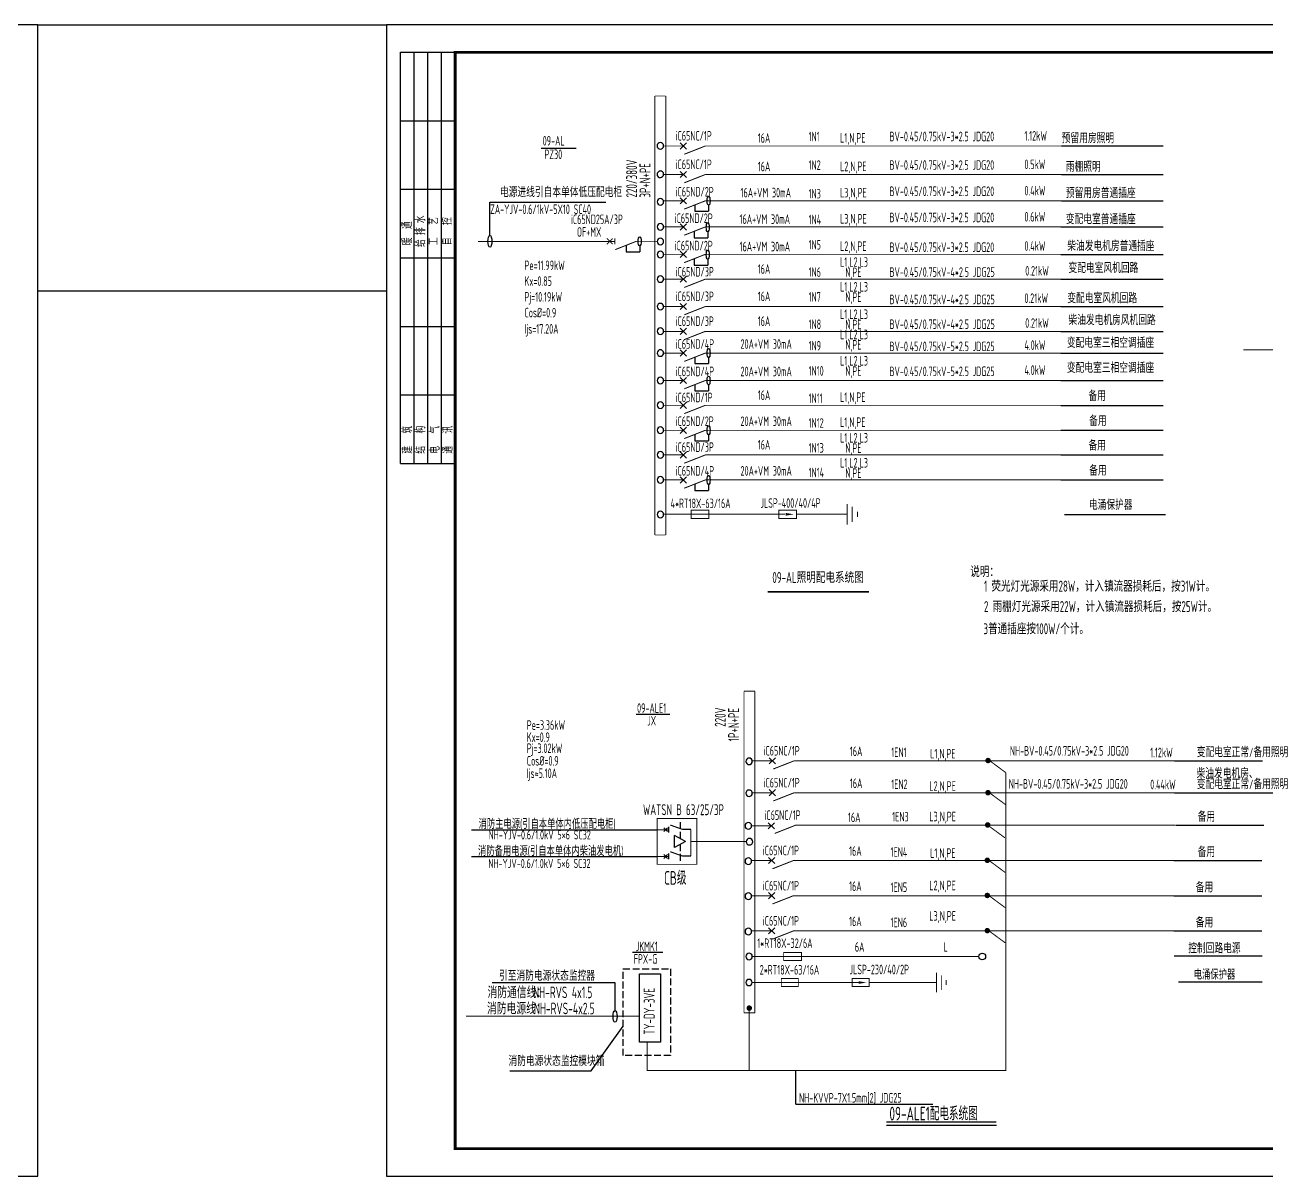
# Model space of a CAD drawing. Extents: x 5211311 to 5622788, y -441754 to -251897.
# Drawn here: x 5292631 to 5337939, y -340059 to -298059 of the extents above; entities that cross this region are included whole.
import ezdxf
from ezdxf.enums import TextEntityAlignment as Align

# ---------------------------------------------------------------- set-up
doc = ezdxf.new("R2010")
doc.units = 0
doc.header["$LTSCALE"] = 1000
doc.header["$MEASUREMENT"] = 0
doc.linetypes.add('DASH', pattern=[0.35, 0.25, -0.1])
doc.layers.get('0').update_dxf_attribs({"linetype": 'CONTINUOUS'})
for name, color, linetype in [('1', 2, 'CONTINUOUS'), ('d', 6, 'CONTINUOUS'), ('DIM-照明', 3, 'CONTINUOUS'), ('DIM_SYMB', 3, 'CONTINUOUS'), ('ELEMENT', 3, 'CONTINUOUS'), ('PUB_TITLE', 4, 'CONTINUOUS'), ('SIG_TEXT', 7, 'CONTINUOUS'), ('SYST', 7, 'CONTINUOUS'), ('TERM', 2, 'CONTINUOUS'), ('TEXT', 7, 'CONTINUOUS'), ('WALL', 2, 'CONTINUOUS'), ('WIRE-系统', 4, 'CONTINUOUS'), ('电气', 3, 'CONTINUOUS'), ('电气文字', 7, 'CONTINUOUS'), ('电气表格', 7, 'CONTINUOUS')]:
    doc.layers.add(name, color=color, linetype=linetype)
doc.styles.add('sceie', font='sceie.shx', dxfattribs={"width": 0.7, "bigfont": 'sceic.shx'})
doc.styles.get("Standard").update_dxf_attribs({"font": 'GBENOR', "bigfont": 'GBCBIG'})

# ---------------------------------------------------------------- blocks, each defined once
blk = doc.blocks.new('$element$00000582')
at = {"const_width": 0.0233}
for points in [[(0, 0), (0, -1)], [(-0.1, -0.283), (0.1, -0.283), (0.1, -0.717), (-0.1, -0.717), (-0.1, -0.283)]]:
    blk.add_lwpolyline(points, dxfattribs=at)
at = {"flags": 9}
blk.add_attdef('S', (0, 0), '', height=0.00000667, dxfattribs=at)
blk = doc.blocks.new('$TelecSys$00000011')
at = {"const_width": 0.5}
blk.add_lwpolyline([(-0.25, 0, 1), (0.25, 0, 1)], format="xyb", close=True, dxfattribs=at)
blk = doc.blocks.new('$element$00000532')
at = {"const_width": 0.0233}
for points in [[(0, 0), (0, -0.283)], [(-0.1, -0.283), (0.1, -0.283), (0.1, -0.717), (-0.1, -0.717), (-0.1, -0.283)], [(0, -1), (0, -0.567)]]:
    blk.add_lwpolyline(points, dxfattribs=at)
for points in [[(-0.033, -0.55), (0.033, -0.55), (0, -0.35), (0.033, -0.55)], [(0.033, -0.55), (0, -0.35), (-0.033, -0.55), (0.033, -0.55)], [(0, -0.367), (-0.033, -0.567), (0.033, -0.567), (0, -0.367)]]:
    blk.add_solid(points)
at = {"flags": 9}
blk.add_attdef('S', (0, 0), '', height=0.00000667, dxfattribs=at)
blk = doc.blocks.new('$element$00000390')
at = {"const_width": 0.0233}
for points in [[(0, 0), (0, -0.375)], [(-0.25, -0.375), (0.25, -0.375)], [(-0.188, -0.5), (0.188, -0.5)], [(-0.062, -0.625), (0.062, -0.625)]]:
    blk.add_lwpolyline(points, dxfattribs=at)
at = {"flags": 9}
blk.add_attdef('S', (0, 0), '', height=0.00000667, dxfattribs=at)
blk = doc.blocks.new('$titleblk$00000095')
for p, q in [((-150, 20), (-150, 0)), ((-150, 20), (0, 20)), ((-125, 20), (-125, 0)), ((-100, 20), (-100, 0)), ((-75, 20), (-75, 0)), ((-75, 20), (-75, 0)), ((-50, 20), (-50, 0)), ((-25, 20), (-25, 0)), ((0, 20), (0, 0)), ((-150, 15), (-75, 15)), ((-75, 15), (0, 15)), ((-150, 10), (-75, 10)), ((-75, 10), (0, 10)), ((-150, 5), (-75, 5)), ((-75, 5), (0, 5))]:
    blk.add_line(p, q)
at = {"width": 0.8}
for s, p in [('建   筑', (-146.45, 15.65)), ('暖  通', (-70.35, 15.73)), ('结   构', (-146.45, 10.91)), ('给 排 水', (-71.03, 10.9)), ('电   气', (-146.45, 5.65)), ('工   艺', (-70.35, 6.13)), ('通   讯', (-146.45, 0.88)), ('自   控', (-70.35, 1.24))]:
    blk.add_text(s, height=3.509, dxfattribs=at).set_placement(p)

msp = doc.modelspace()

# ---------------------------------------------------------------- linework, layer by layer
at = {"linetype": 'ByBlock', "lineweight": 0}
msp.add_line((5337106.3, -309917.7, 3106.8), (5343880.8, -309917.7, 15455.6), dxfattribs=at)
at = {"color": 3}
for p, q in [((5308931.4, -327420.5), (5315714.4, -327420.5)), ((5316121.2, -327317.4), (5316121.2, -327523.7)), ((5316344.7, -328063.2), (5316344.7, -327631.8)), ((5316749.5, -327847.5), (5316344.7, -327631.8)), ((5316749.5, -327847.5), (5316344.7, -328063.2)), ((5308931.4, -328394), (5315705.3, -328394)), ((5316121.2, -328290.8), (5316121.2, -328497.1))]:
    msp.add_line(p, q, dxfattribs=at)
at = {"color": 3, "linetype": 'DASH'}
for p, q in [((5316547.1, -327142.9), (5316547.1, -327739.6)), ((5316547.1, -327955.3), (5316547.1, -328552.1))]:
    msp.add_line(p, q, dxfattribs=at)
msp.add_line((5320770.7, -337432.5), (5325777.8, -337432.5))
at = {"color": 3, "const_width": 32.4}
msp.add_lwpolyline([(5315714.4, -327013.9), (5317159.1, -327013.9), (5317159.1, -328684.7), (5315714.4, -328684.7)], close=True, dxfattribs=at)
at = {"color": 3}
for points in [[(5316093, -327491.3), (5315951.6, -327349.8)], [(5315951.6, -327491.3), (5316093, -327349.8)], [(5316093, -328464.7), (5315951.6, -328323.3)], [(5315951.6, -328464.7), (5316093, -328323.3)]]:
    msp.add_lwpolyline(points, dxfattribs=at)
at = {"layer": 'd', "color": 3, "const_width": 40}
for points in [[(5316121.2, -327420.5), (5315714.4, -327420.5)], [(5316626.7, -327405.9), (5316185.4, -327247.8)], [(5316939.7, -327405.9), (5316626.7, -327405.9)], [(5316939.7, -328379.3), (5316939.7, -327405.9)], [(5316121.2, -328394), (5315714.4, -328394)], [(5316626.7, -328379.3), (5316185.4, -328221.3)], [(5316939.7, -328379.3), (5316626.7, -328379.3)]]:
    msp.add_lwpolyline(points, dxfattribs=at)
at = {"layer": 'DIM_SYMB', "const_width": 70}
msp.add_lwpolyline([(5319746.8, -318741.3), (5323441.6, -318741.3)], dxfattribs=at)
at = {"layer": 'PUB_TITLE'}
for points in [[(5233706, -340058.5), (5293106, -340058.5), (5293106, -298058.5), (5233706, -298058.5)], [(5305837.7, -340058.5), (5365237.7, -340058.5), (5365237.7, -298058.5), (5305837.7, -298058.5)]]:
    msp.add_lwpolyline(points, close=True, dxfattribs=at)
at = {"layer": 'PUB_TITLE', "const_width": 100}
msp.add_lwpolyline([(5308337.7, -339058.5), (5364237.7, -339058.5), (5364237.7, -299058.5), (5308337.7, -299058.5)], close=True, dxfattribs=at)
at = {"layer": 'SIG_TEXT', "color": 0}
for p, q in [((5313302.9, -336220.1), (5314469, -334582.1)), ((5310334.6, -336220.1), (5313302.9, -336220.1))]:
    msp.add_line(p, q, dxfattribs=at)
at = {"layer": 'SIG_TEXT'}
msp.add_line((5320770.7, -337432.5), (5320770.7, -336208.6), dxfattribs=at)
at = {"layer": 'SIG_TEXT', "color": 0, "linetype": 'DASH'}
msp.add_lwpolyline([(5314469, -332495), (5316198.6, -332495), (5316198.6, -335659.3), (5314469, -335659.3)], close=True, dxfattribs=at)
at = {"layer": 'SIG_TEXT', "color": 6, "ltscale": 5}
msp.add_lwpolyline([(5315068.8, -335175.1), (5315068.8, -332675.1), (5315827.3, -332675.1), (5315827.3, -335175.1)], close=True, dxfattribs=at)
at = {"layer": 'SYST', "color": 3, "linetype": 'Continuous'}
for p, q in [((5317091.7, -304627), (5317091.7, -304859.2)), ((5317091.7, -304859.2), (5317589.8, -304859.2)), ((5317589.8, -304642.7), (5317589.8, -304859.2)), ((5317056.7, -305593.4), (5317056.7, -305825.7)), ((5317056.7, -305825.7), (5317554.9, -305825.7)), ((5317554.9, -305609.1), (5317554.9, -305825.7)), ((5314574.5, -306104.4), (5314574.5, -306336.6)), ((5315072.7, -306120.1), (5315072.7, -306336.6)), ((5314574.5, -306336.6), (5315072.7, -306336.6)), ((5317056.7, -306593.4), (5317056.7, -306825.7)), ((5317554.9, -306609.1), (5317554.9, -306825.7)), ((5317056.7, -306825.7), (5317554.9, -306825.7)), ((5317091.7, -310182.1), (5317091.7, -310414.3)), ((5317589.8, -310197.8), (5317589.8, -310414.3)), ((5317091.7, -310414.3), (5317589.8, -310414.3)), ((5317091.7, -311182.1), (5317091.7, -311414.3)), ((5317589.8, -311197.8), (5317589.8, -311414.3)), ((5317091.7, -311414.3), (5317589.8, -311414.3)), ((5317091.7, -312998.9), (5317091.7, -313231.2)), ((5317589.8, -313014.6), (5317589.8, -313231.2)), ((5317091.7, -313231.2), (5317589.8, -313231.2)), ((5317091.7, -314809.3), (5317091.7, -315041.5)), ((5317589.8, -314825), (5317589.8, -315041.5)), ((5317091.7, -315041.5), (5317589.8, -315041.5))]:
    msp.add_line(p, q, dxfattribs=at)
for centre in [(5317589.8, -304478.4), (5317554.9, -305444.8), (5315072.7, -305955.8), (5317554.9, -306444.8), (5317589.8, -310033.5), (5317589.8, -311033.5), (5317589.8, -312850.3), (5317589.8, -314660.7)]:
    msp.add_ellipse(centre, major_axis=(0, -164.3), ratio=0.3257429, dxfattribs=at)
at = {"layer": 'WALL', "color": 1, "ltscale": 10}
msp.add_lwpolyline([(5293106, -298058.5), (5305837.7, -298058.5), (5305837.7, -307773.6), (5293106, -307773.6)], close=True, dxfattribs=at)
at = {"layer": 'WIRE-系统'}
for points, const_width in [([(5315939.8, -315914.2), (5316526.2, -315914.2)], 35), ([(5318026.2, -315914.2), (5319788.4, -315914.2)], 35), ([(5328439.7, -325341.2), (5327826, -324887.4)], 35), ([(5328439.7, -326515.6), (5327826, -326061.7)], 35), ([(5328404, -327715.5), (5327756, -327240.6)], 35), ([(5328413.3, -328979.6), (5327799.6, -328525.8)], 35), ([(5328413.3, -330263.1), (5327799.6, -329809.3)], 35), ([(5328413.3, -331546.5), (5327799.6, -331092.7)], 35), ([(5321013.9, -332994.7), (5323190.9, -332994.7)], 33.2), ([(5319064, -333932.7), (5319064, -336208.6)], 35), ([(5308739.1, -334225.2), (5315068.8, -334225.2)], 35)]:
    msp.add_lwpolyline(points, dxfattribs=dict(at, const_width=const_width))
at = {"layer": '电气'}
for p, q in [((5314174.3, -333008), (5309689.4, -333008)), ((5314174.3, -334017.8), (5314174.3, -333008)), ((5324079, -338197.4), (5328090.2, -338197.4))]:
    msp.add_line(p, q, dxfattribs=at)
at = {"layer": '电气', "const_width": 50}
msp.add_lwpolyline([(5324079, -338087.1), (5328090.2, -338087.1)], dxfattribs=at)
at = {"layer": '电气'}
msp.add_circle((5327578.3, -332044.7), 121.9, dxfattribs=at)
for centre in [(5309605.7, -305957.5), (5314174.3, -334232.1)]:
    msp.add_ellipse(centre, major_axis=(0, -214.4), ratio=0.3451036, dxfattribs=at)
at = {"layer": '电气文字'}
for p, q in [((5311471.4, -302561.8), (5312755.8, -302561.8)), ((5309605.7, -304532.5), (5313840.4, -304532.5)), ((5309605.7, -305743.2), (5309605.7, -304532.5)), ((5314938.7, -323207.5), (5316170.1, -323207.5)), ((5314816.2, -331889.8), (5315920.7, -331889.8))]:
    msp.add_line(p, q, dxfattribs=at)
at = {"layer": '电气表格', "color": 3}
for p, q in [((5316553.5, -302591.5), (5316779.8, -302365.2)), ((5316553.5, -302365.2), (5316779.8, -302591.5)), ((5316553.5, -303632.6), (5316779.8, -303406.3)), ((5316553.5, -303406.3), (5316779.8, -303632.6)), ((5316553.5, -304591.5), (5316779.8, -304365.2)), ((5316553.5, -304365.2), (5316779.8, -304591.5)), ((5316553.5, -305318), (5316779.8, -305544.2)), ((5316553.5, -305544.2), (5316779.8, -305318)), ((5316553.5, -306544.2), (5316779.8, -306318)), ((5316553.5, -306318), (5316779.8, -306544.2)), ((5316553.5, -307223.4), (5316779.8, -307449.7)), ((5316553.5, -307449.7), (5316779.8, -307223.4)), ((5316553.5, -308448), (5316779.8, -308221.7)), ((5316553.5, -308221.7), (5316779.8, -308448)), ((5316553.5, -309127.2), (5316779.8, -309353.5)), ((5316553.5, -309353.5), (5316779.8, -309127.2)), ((5316553.5, -309920.3), (5316779.8, -310146.6)), ((5316553.5, -310146.6), (5316779.8, -309920.3)), ((5316553.5, -311146.6), (5316779.8, -310920.3)), ((5316553.5, -310920.3), (5316779.8, -311146.6)), ((5316553.5, -311825.8), (5316779.8, -312052.1)), ((5316553.5, -312052.1), (5316779.8, -311825.8)), ((5316553.5, -312737.2), (5316779.8, -312963.4)), ((5316553.5, -312963.4), (5316779.8, -312737.2)), ((5316553.5, -313636.1), (5316779.8, -313862.4)), ((5316553.5, -313862.4), (5316779.8, -313636.1)), ((5316553.5, -314547.5), (5316779.8, -314773.8)), ((5316553.5, -314773.8), (5316779.8, -314547.5)), ((5319800.2, -324792), (5320026.5, -325018.3)), ((5319800.2, -325018.3), (5320026.5, -324792)), ((5319800.2, -325958), (5320026.5, -326184.2)), ((5319800.2, -326184.2), (5320026.5, -325958)), ((5319764.5, -327167.7), (5319990.7, -327394)), ((5319764.5, -327394), (5319990.7, -327167.7)), ((5319773.8, -328430.5), (5320000.1, -328656.8)), ((5319773.8, -328656.8), (5320000.1, -328430.5)), ((5319773.8, -329713.9), (5320000.1, -329940.2)), ((5319773.8, -329940.2), (5320000.1, -329713.9)), ((5319773.8, -330997.4), (5320000.1, -331223.7)), ((5319773.8, -331223.7), (5320000.1, -330997.4))]:
    msp.add_line(p, q, dxfattribs=at)
at = {"layer": '电气表格', "color": 2}
for p, q in [((5330470.5, -302478.4), (5334184.6, -302478.4)), ((5330470.5, -303519.5), (5334184.6, -303519.5)), ((5330470.5, -304478.4), (5334184.6, -304478.4)), ((5330442.6, -305431.1), (5334184.6, -305431.1)), ((5330442.6, -306431.1), (5334184.6, -306431.1)), ((5330442.6, -307336.5), (5334184.6, -307336.5)), ((5330442.6, -308334.9), (5334184.6, -308334.9)), ((5330442.6, -309240.3), (5334184.6, -309240.3)), ((5330442.6, -310033.5), (5334184.6, -310033.5)), ((5330442.6, -311033.5), (5334184.6, -311033.5)), ((5330442.6, -311938.9), (5334184.6, -311938.9)), ((5330442.6, -312850.3), (5334184.6, -312850.3)), ((5330442.6, -313749.3), (5334184.6, -313749.3)), ((5330442.6, -314660.7), (5334184.6, -314660.7)), ((5330581.5, -315921.6), (5334270, -315921.6)), ((5334591.4, -324905.2), (5337807.8, -324905.2)), ((5334591.4, -326071.1), (5338461.7, -326071.1)), ((5334637.8, -327253.6), (5337854.2, -327253.6)), ((5334565, -328543.6), (5337781.4, -328543.6)), ((5334565, -329827.1), (5337781.4, -329827.1)), ((5334565, -331110.5), (5337781.4, -331110.5)), ((5334582.1, -332017.4), (5337798.5, -332017.4)), ((5334742.9, -332967.4), (5337798.5, -332967.4))]:
    msp.add_line(p, q, dxfattribs=at)
at = {"layer": '电气表格', "color": 6, "const_width": 30}
for points in [[(5315626.7, -316671.5), (5315626.7, -300656.8)], [(5316026.7, -300656.8), (5315626.7, -300656.8)], [(5316026.7, -300656.8), (5316026.7, -316671.5)], [(5316026.7, -316671.5), (5315626.7, -316671.5)], [(5319277.2, -322368.6), (5318877.2, -322368.6)], [(5318877.2, -334101.2), (5318877.2, -322368.6)], [(5319277.2, -322368.6), (5319277.2, -334101.2)], [(5319277.2, -334101.2), (5318877.2, -334101.2)]]:
    msp.add_lwpolyline(points, dxfattribs=at)
at = {"layer": '电气表格', "color": 4}
for points, const_width in [([(5315946.7, -302478.4), (5316666.7, -302478.4)], 35), ([(5317466.7, -302478.4), (5330470.5, -302478.4)], 35), ([(5317466.7, -302478.4), (5330470.5, -302478.4)], 35), ([(5315946.7, -303519.5), (5316666.7, -303519.5)], 35), ([(5317466.7, -303519.5), (5330470.5, -303519.5)], 35), ([(5317466.7, -303519.5), (5330470.5, -303519.5)], 35), ([(5315946.7, -304478.4), (5316666.7, -304478.4)], 35), ([(5317466.7, -304478.4), (5330470.5, -304478.4)], 35), ([(5315946.7, -305431.1), (5316666.7, -305431.1)], 35), ([(5317466.7, -305431.1), (5330470.5, -305431.1)], 35), ([(5313795.9, -305957.5), (5309168.2, -305957.5)], 35), ([(5315946.7, -306431.1), (5316666.7, -306431.1)], 35), ([(5317466.7, -306431.1), (5330470.5, -306431.1)], 35), ([(5315946.7, -307336.5), (5316666.7, -307336.5)], 35), ([(5317466.7, -307336.5), (5330470.5, -307336.5)], 35), ([(5315946.7, -308334.9), (5316666.7, -308334.9)], 35), ([(5317466.7, -308334.9), (5330470.5, -308334.9)], 35), ([(5315946.7, -309240.3), (5316666.7, -309240.3)], 35), ([(5317466.7, -309240.3), (5330470.5, -309240.3)], 35), ([(5315946.7, -310033.5), (5316666.7, -310033.5)], 35), ([(5317466.7, -310033.5), (5330470.5, -310033.5)], 35), ([(5315946.7, -311033.5), (5316666.7, -311033.5)], 35), ([(5317466.7, -311033.5), (5330470.5, -311033.5)], 35), ([(5315946.7, -311938.9), (5316666.7, -311938.9)], 35), ([(5317466.7, -311938.9), (5330470.5, -311938.9)], 35), ([(5315946.7, -312850.3), (5316666.7, -312850.3)], 35), ([(5317466.7, -312850.3), (5330470.5, -312850.3)], 35), ([(5315946.7, -313749.3), (5316666.7, -313749.3)], 35), ([(5317466.7, -313749.3), (5330470.5, -313749.3)], 35), ([(5315946.7, -314660.7), (5316666.7, -314660.7)], 35), ([(5317466.7, -314660.7), (5330470.5, -314660.7)], 35), ([(5321225.2, -315914.2), (5322082.3, -315914.2)], 35), ([(5319193.3, -324905.2), (5319913.3, -324905.2)], 35), ([(5320713.3, -324905.2), (5334591.4, -324905.2)], 35), ([(5315342.7, -335175.1), (5315342.7, -336208.6), (5328439.7, -336208.6), (5328439.7, -325341.2)], 35), ([(5319193.3, -326071.1), (5319913.3, -326071.1)], 35), ([(5320713.3, -326071.1), (5334591.4, -326071.1)], 35), ([(5319157.6, -327280.9), (5319877.6, -327280.9)], 35), ([(5320746.5, -327253.6), (5334624.6, -327253.6)], 35), ([(5318501.4, -327849.3), (5318957, -327849.3)], 35), ([(5318524.2, -327849.3), (5318957, -327849.3)], 33.2), ([(5319166.9, -328543.6), (5319886.9, -328543.6)], 35), ([(5320686.9, -328543.6), (5334565, -328543.6)], 35), ([(5319166.9, -329827.1), (5319886.9, -329827.1)], 35), ([(5320686.9, -329827.1), (5334565, -329827.1)], 35), ([(5319166.9, -331110.5), (5319886.9, -331110.5)], 35), ([(5320686.9, -331110.5), (5334565, -331110.5)], 35), ([(5319184, -332044.7), (5319904, -332044.7)], 35), ([(5320704, -332044.7), (5327456.4, -332044.7)], 35), ([(5319178, -332994.7), (5320091.8, -332994.7)], 33.2), ([(5323809.1, -332994.7), (5325370.1, -332994.7)], 33.2)]:
    msp.add_lwpolyline(points, dxfattribs=dict(at, const_width=const_width))
at = {"layer": '电气表格', "color": 3, "const_width": 35}
for points in [[(5317466.7, -302478.4), (5316698.3, -302780.7)], [(5317466.7, -303519.5), (5316698.3, -303821.8)], [(5317466.7, -304478.4), (5316698.3, -304780.7)], [(5317466.7, -305431.1), (5316698.3, -305733.4)], [(5314160.9, -305957.5), (5313783.8, -305957.5)], [(5313872, -305850.1), (5314083.4, -306061.5)], [(5313875.5, -306061.5), (5314086.8, -305850.1)], [(5314160.9, -306061.5), (5314160.9, -305850.1)], [(5314949.5, -305955.8), (5314181.2, -306258.1)], [(5314949.5, -305955.8), (5315714.7, -305955.8)], [(5317466.7, -306431.1), (5316698.3, -306733.4)], [(5317466.7, -307336.5), (5316698.3, -307638.9)], [(5317466.7, -308334.9), (5316698.3, -308637.2)], [(5317466.7, -309240.3), (5316698.3, -309542.6)], [(5317466.7, -310033.5), (5316698.3, -310335.8)], [(5317466.7, -311033.5), (5316698.3, -311335.8)], [(5317466.7, -311938.9), (5316698.3, -312241.2)], [(5317466.7, -312850.3), (5316698.3, -313152.6)], [(5317466.7, -313749.3), (5316698.3, -314051.6)], [(5317466.7, -314660.7), (5316698.3, -314963)], [(5320713.3, -324905.2), (5319945, -325207.5)], [(5320713.3, -326071.1), (5319945, -326373.4)], [(5320768.7, -327253.7), (5320000.4, -327556)], [(5316939.7, -327849.3), (5318501.4, -327849.3)], [(5320686.9, -328543.6), (5319918.6, -328845.9)], [(5320686.9, -329827.1), (5319918.6, -330129.4)], [(5320686.9, -331110.5), (5319918.6, -331412.8)]]:
    msp.add_lwpolyline(points, dxfattribs=at)
at = {"layer": '电气表格', "color": 2}
for centre, radius, start, end in [((5315826.7, -302471.8), 120, 90, 270), ((5315826.7, -302468.8), 120, 270, 90), ((5315826.7, -303512.9), 120, 90, 270), ((5315826.7, -303509.9), 120, 270, 90), ((5315827.8, -304514.9), 120, 90, 270), ((5315826.7, -304514.9), 120, 270, 90), ((5315827.8, -305428), 120, 90, 270), ((5315826.7, -305428), 120, 270, 90), ((5315827.8, -305960.6), 120, 90, 270), ((5315826.7, -305960.6), 120, 270, 90), ((5315827.8, -306434.4), 120, 90, 270), ((5315826.7, -306434.4), 120, 270, 90), ((5315827.8, -307331.8), 120, 90, 270), ((5315826.7, -307331.8), 120, 270, 90), ((5315827.8, -308338.2), 120, 90, 270), ((5315826.7, -308338.2), 120, 270, 90), ((5315827.8, -309235.6), 120, 90, 270), ((5315826.7, -309235.6), 120, 270, 90), ((5315827.8, -310030.4), 120, 90, 270), ((5315826.7, -310030.4), 120, 270, 90), ((5315827.8, -311036.8), 120, 90, 270), ((5315826.7, -311036.8), 120, 270, 90), ((5315827.8, -311934.2), 120, 90, 270), ((5315826.7, -311934.2), 120, 270, 90), ((5315827.8, -312847.2), 120, 90, 270), ((5315826.7, -312847.2), 120, 270, 90), ((5315827.8, -313744.5), 120, 90, 270), ((5315826.7, -313744.5), 120, 270, 90), ((5315827.8, -314657.5), 120, 90, 270), ((5315826.7, -314657.5), 120, 270, 90), ((5315827.8, -315922.3), 120, 90, 270), ((5315826.7, -315922.3), 120, 270, 90), ((5319064, -324925.9), 120, 90, 270), ((5319064, -324925.9), 120, 270, 90), ((5319064, -326091.8), 120, 90, 270), ((5319064, -326091.8), 120, 270, 90), ((5319037.6, -327280.9), 120, 90, 270), ((5319037.6, -327280.9), 120, 270, 90), ((5319076.7, -327857), 120, 90, 270), ((5319076.7, -327857), 120, 270, 90), ((5319037.6, -328564.3), 120, 90, 270), ((5319037.6, -328564.3), 120, 270, 90), ((5319037.6, -329847.8), 120, 90, 270), ((5319037.6, -329847.8), 120, 270, 90), ((5319037.6, -331131.2), 120, 90, 270), ((5319037.6, -331131.2), 120, 270, 90), ((5319064, -332044.7), 120, 90, 270), ((5319064, -332044.7), 120, 270, 90), ((5319064, -332994.7), 114, 90, 270), ((5319064, -332994.7), 114, 270, 90)]:
    msp.add_arc(centre, radius, start, end, dxfattribs=at)

# ---------------------------------------------------------------- block references
at = {"layer": 'ELEMENT'}
for name, p, xscale, yscale, zscale, rotation in [('$element$00000582', (5316526.2, -315914.2), 1500, 1500, 1500, 90), ('$element$00000532', (5321225.2, -315914.2), 1500, 1500, 1500, 270), ('$element$00000390', (5322082.3, -315914.2), 1500, 1500, 1500, 90), ('$element$00000582', (5319904, -332044.7), 1500, 1500, 1500, 90), ('$element$00000582', (5319841, -332994.7), 1425, 1425, 1425, 90), ('$element$00000532', (5323848.2, -332994.7), 1425, 1425, 1425, 270), ('$element$00000390', (5325370.1, -332994.7), 1425, 1425, 1425, 90)]:
    msp.add_blockref(name, p, dxfattribs=dict(at, xscale=xscale, yscale=yscale, zscale=zscale, rotation=rotation))
at = {"layer": 'PUB_TITLE', "xscale": 100, "yscale": 100, "zscale": 100, "rotation": 90}
msp.add_blockref('$titleblk$00000095', (5308337.7, -299058.5), dxfattribs=at)
at = {"layer": 'TERM', "xscale": 200, "yscale": 200, "zscale": 200}
for p in [(5327787.7, -324896.7), (5327787.7, -326071.1), (5327774.5, -327245.1), (5327761.3, -328535.2), (5327761.3, -329818.6), (5327761.3, -331102.1), (5319072.6, -333928.2)]:
    msp.add_blockref('$TelecSys$00000011', p, dxfattribs=at)

# ---------------------------------------------------------------- texts
at = {"style": 'sceie', "width": 0.7}
for s, p in [('09-AL照明配电系统图', (5319914, -318419.7)), ('说明：', (5327135.5, -318206.8)), ('1 荧光灯光源采用28W，计入镇流器损耗后，按31W计。', (5327639.1, -318736.2)), ('2 雨棚灯光源采用22W，计入镇流器损耗后，按25W计。', (5327639.1, -319479.9)), ('3普通插座按100W/个计。', (5327619.3, -320288.6))]:
    msp.add_text(s, height=400, dxfattribs=at).set_placement(p)
at = {"color": 0, "style": 'sceie', "width": 0.7}
for s, p in [('消防通信线：', (5309517.8, -333566.1)), ('NH-RVS 4x1.5', (5311186.4, -333566.1)), ('消防电源线：', (5309500, -334153.2)), ('NH-RVS-4x2.5', (5311214.7, -334153.2))]:
    msp.add_text(s, height=425, dxfattribs=at).set_placement(p)
at = {"layer": '1', "style": 'sceie', "width": 0.7}
msp.add_text('WATSN B 63/25/3P', height=400, dxfattribs=at).set_placement((5316670.5, -326889.7), align=Align.CENTER)
at = {"layer": 'DIM-照明', "color": 3, "style": 'sceie', "width": 0.7}
msp.add_text('CB级', height=500, dxfattribs=at).set_placement((5315962, -329429))
at = {"layer": 'SIG_TEXT', "color": 6, "style": 'sceie', "width": 0.7}
msp.add_text('TY-DY-3VE ', height=400, rotation=90, dxfattribs=at).set_placement((5315622.1, -334893.2))
at = {"layer": 'TEXT', "color": 2, "style": 'sceie', "width": 0.7}
msp.add_text('09-ALE1配电系统图', height=500, dxfattribs=at).set_placement((5324187.6, -338026))
at = {"layer": '电气文字', "style": 'sceie', "width": 0.7}
for s, height, p in [('09-AL', 350, (5311532.3, -302462.8)), ('iC65NC/1P', 350, (5316385.3, -302280.4)), ('16A', 350, (5319381.9, -302361.5)), ('1N1', 350, (5321239.7, -302308.5)), ('L1,N,PE', 350, (5322387.1, -302355.8)), ('BV-0.45/0.75kV-3*2.5 JDG20', 350, (5324191.9, -302305.8)), ('1.12kW', 350, (5329116.6, -302282.5)), ('预留用房照明', 350, (5330478.2, -302375.1)), ('PZ30', 350, (5311598, -302956.4)), ('iC65NC/1P', 350, (5316385.3, -303321.5)), ('16A', 350, (5319381.9, -303402.6)), ('1N2', 350, (5321239.7, -303349.5)), ('L2,N,PE', 350, (5322387.1, -303396.9)), ('BV-0.45/0.75kV-3*2.5 JDG20', 350, (5324191.9, -303346.9)), ('0.5kW', 350, (5329116.6, -303323.5)), ('雨棚照明', 350, (5330627.8, -303416.2)), ('电源进线引自本单体低压配电柜', 350, (5309972.9, -304342.8)), ('iC65ND/2P', 350, (5316385.3, -304321)), ('16A+VM 30mA', 350, (5318753.2, -304354.5)), ('L3,N,PE', 350, (5322387.1, -304355.8)), ('BV-0.45/0.75kV-3*2.5 JDG20', 350, (5324191.9, -304305.8)), ('0.4kW', 350, (5329116.6, -304282.4)), ('预留用房普通插座', 350, (5330627.8, -304375.1)), ('1N3', 350, (5321239.7, -304393.8)), ('ZA-YJV-0.6/1kV-5X10 SC40', 350, (5309615.7, -304960.1)), ('BV-0.45/0.75kV-3*2.5 JDG20', 350, (5324191.9, -305258.5)), ('0.6kW', 350, (5329116.6, -305235.2)), ('iC65ND25A/3P', 350, (5312566.2, -305327.9)), ('iC65ND/2P', 350, (5316350.3, -305287.5)), ('16A+VM 30mA', 350, (5318718.3, -305321)), ('1N4', 350, (5321239.7, -305336.7)), ('L3,N,PE', 350, (5322387.1, -305308.5)), ('变配电室普通插座', 350, (5330627.8, -305327.8)), ('OF+MX', 350, (5312782.2, -305789.8)), ('iC65ND/2P', 350, (5316350.3, -306287.5)), ('16A+VM 30mA', 350, (5318718.3, -306321)), ('1N5', 350, (5321239.7, -306255)), ('L2,N,PE', 350, (5322387.1, -306308.5)), ('BV-0.45/0.75kV-3*2.5 JDG20', 350, (5324191.9, -306345.8)), ('0.4kW', 350, (5329116.6, -306301.5)), ('柴油发电机房普通插座', 350, (5330680.2, -306306.2)), ('Pe=11.99kW', 350, (5310868.1, -307006.9)), ('L1,L2,L3', 350, (5322387.1, -306885.1)), ('变配电室风机回路', 350, (5330723.4, -307107.3)), ('iC65ND/3P', 350, (5316385.3, -307239.8)), ('16A', 350, (5319381.9, -307139.9)), ('1N6', 350, (5321239.7, -307253.3)), ('N,PE', 350, (5322577.8, -307261)), ('BV-0.45/0.75kV-4*2.5 JDG25', 350, (5324191.9, -307251.3)), ('0.21kW', 350, (5329144.5, -307207)), ('Kx=0.85', 350, (5310868.1, -307580.9)), ('L1,L2,L3', 350, (5322387.1, -307788.9)), ('Pj=10.19kW', 350, (5310868.1, -308157)), ('iC65ND/3P', 350, (5316385.3, -308136.9)), ('16A', 350, (5319381.9, -308138.2)), ('1N7', 350, (5321239.7, -308158.8)), ('N,PE', 350, (5322577.8, -308164.8)), ('BV-0.45/0.75kV-4*2.5 JDG25', 350, (5324191.9, -308249.6)), ('0.21kW', 350, (5329116.6, -308205.3)), ('变配电室风机回路', 350, (5330680.2, -308210)), ('Cos%%C=0.9', 350, (5310868.1, -308732.3)), ('L1,L2,L3', 350, (5322387.1, -308788.9)), ('Ijs=17.20A', 350, (5310868.1, -309324.4)), ('iC65ND/3P', 350, (5316385.3, -309042.4)), ('16A', 350, (5319381.9, -309043.7)), ('1N8', 350, (5321239.7, -309157.1)), ('N,PE', 350, (5322577.8, -309164.8)), ('BV-0.45/0.75kV-4*2.5 JDG25', 350, (5324191.9, -309155.1)), ('0.21kW', 350, (5329144.5, -309110.8)), ('柴油发电机房风机回路', 350, (5330723.4, -309011.1)), ('L1,L2,L3', 350, (5322387.1, -309528.6)), ('变配电室三相空调插座', 350, (5330665.5, -309838.5)), ('iC65ND/4P', 350, (5316385.3, -309876.1)), ('20A+VM 30mA', 350, (5318753.2, -309877.5)), ('1N9', 350, (5321239.7, -309939.1)), ('N,PE', 350, (5322577.8, -309904.5)), ('BV-0.45/0.75kV-5*2.5 JDG25', 350, (5324191.9, -309961.6)), ('4.0kW', 350, (5329116.6, -309917.3)), ('L1,L2,L3', 350, (5322387.1, -310487.5)), ('iC65ND/4P', 350, (5316385.3, -310876.1)), ('20A+VM 30mA', 350, (5318753.2, -310877.5)), ('1N10', 350, (5321239.7, -310857.4)), ('N,PE', 350, (5322577.8, -310863.4)), ('BV-0.45/0.75kV-5*2.5 JDG25', 350, (5324191.9, -310872.9)), ('4.0kW', 350, (5329116.6, -310828.7)), ('变配电室三相空调插座', 350, (5330665.5, -310751.5)), ('iC65ND/1P', 350, (5316385.3, -311825.9)), ('16A', 350, (5319381.9, -311742.3)), ('1N11', 350, (5321239.7, -311855.7)), ('L1,N,PE', 350, (5322387.1, -311816.4)), ('备用', 350, (5331451.9, -311775.3)), ('iC65ND/2P', 350, (5316385.3, -312692.9)), ('20A+VM 30mA', 350, (5318753.2, -312694.3)), ('1N12', 350, (5321239.7, -312756)), ('L1,N,PE', 350, (5322387.1, -312727.8)), ('备用', 350, (5331479.8, -312688.3)), ('L1,L2,L3', 350, (5322387.1, -313297.9)), ('iC65ND/3P', 350, (5316385.3, -313636.3)), ('16A', 350, (5319381.9, -313552.6)), ('1N13', 350, (5321239.7, -313666.1)), ('N,PE', 350, (5322577.8, -313673.7)), ('备用', 350, (5331451.9, -313585.6)), ('L1,L2,L3', 350, (5322387.1, -314209.2)), ('iC65ND/4P', 350, (5316385.3, -314503.3)), ('20A+VM 30mA', 350, (5318753.2, -314504.6)), ('1N14', 350, (5321239.7, -314566.3)), ('N,PE', 350, (5322577.8, -314585.1)), ('备用', 350, (5331479.8, -314498.7)), ('4*RT18X-63/16A', 350, (5316201.2, -315689.3)), ('JLSP-400/40/4P', 350, (5319479, -315678.2)), ('电涌保护器', 350, (5331469.4, -315749.1)), ('09-ALE1', 350, (5314977.5, -323157.3)), ('Pe=3.36kW', 350, (5310951.7, -323777.2)), ('JX ', 350, (5315346.6, -323619.1)), ('Kx=0.9', 350, (5310951.7, -324218.8)), ('Pj=3.02kW', 350, (5310951.7, -324622.9)), ('iC65NC/1P', 350, (5319595, -324713.9)), ('16A', 350, (5322742.7, -324733.3)), ('NH-BV-0.45/0.75kV-3*2.5 JDG20', 350, (5328585.8, -324718.2)), ('变配电室正常/备用照明', 350, (5335406.7, -324773.2)), ('Cos%%C=0.9', 350, (5310951.7, -325082.4)), ('1EN1', 350, (5324256.6, -324771.4)), ('L1,N,PE', 350, (5325676, -324821.2)), ('1.12kW', 350, (5333706.6, -324779.5)), ('Ijs≈5.10A', 350, (5310951.7, -325534.8)), ('柴油发电机房、', 350, (5335398.2, -325546.5)), ('iC65NC/1P', 350, (5319595, -325879.8)), ('16A', 350, (5322742.7, -325899.2)), ('1EN2', 350, (5324256.6, -325937.3)), ('L2,N,PE', 350, (5325644.1, -326001.8)), ('NH-BV-0.45/0.75kV-3*2.5 JDG20', 350, (5328545.7, -325922.9)), ('0.44kW', 350, (5333706.6, -325945.4)), ('变配电室正常/备用照明', 350, (5335406.7, -325939.1)), ('消防主电源(引自本单体内低压配电柜)', 332.5, (5309192.5, -327388.4)), ('iC65NC/1P', 350, (5319628.2, -327062.2)), ('16A', 350, (5322675.2, -327146.2)), ('1EN3', 350, (5324289.8, -327119.8)), ('L3,N,PE', 350, (5325644.1, -327114.2)), ('备用', 350, (5335439.9, -327128.2)), ('消防备用电源(引自本单体内柴油发电机)', 332.5, (5309172.2, -328376)), ('iC65NC/1P', 350, (5319568.6, -328352.3)), ('16A', 350, (5322716.3, -328371.7)), ('备用', 350, (5335439.9, -328411.7)), ('1EN4', 350, (5324230.2, -328409.8)), ('L1,N,PE', 350, (5325676, -328447.3)), ('iC65NC/1P', 350, (5319568.6, -329635.8)), ('16A', 350, (5322716.3, -329655.2)), ('1EN5', 350, (5324230.2, -329693.3)), ('L2,N,PE', 350, (5325644.1, -329628)), ('备用', 350, (5335367.1, -329701.7)), ('iC65NC/1P', 350, (5319568.6, -330919.2)), ('16A', 350, (5322716.3, -330938.6)), ('1EN6', 350, (5324230.2, -330976.7)), ('L3,N,PE', 350, (5325644.1, -330740.4)), ('备用', 350, (5335367.1, -330985.2)), ('JKMK1', 350, (5314927.4, -331853)), ('1*RT18X-32/6A', 350, (5319364.9, -331733.7)), ('6A', 350, (5322926, -331872.1)), ('L', 350, (5326168.4, -331872.1)), ('控制回路电源', 350, (5335093.7, -331927)), ('FPX-G', 350, (5314857.3, -332309.3)), ('引至消防电源状态监控器 ', 350, (5309937.5, -332927.2)), ('2*RT18X-63/16A', 350, (5319452.6, -332705.4)), ('JLSP-230/40/2P', 350, (5322730.4, -332694.3)), ('电涌保护器', 332.5, (5335296.8, -332881.5)), ('消防电源状态监控模块箱', 350, (5310282.6, -336038.6)), ('NH-KVVP-7X1.5mm[2] JDG25', 350, (5320891.7, -337375))]:
    msp.add_text(s, height=height, dxfattribs=at).set_placement(p)
for s, p in [('220/380V', (5314979.4, -304358.9)), ('3P+N+PE', (5315466.7, -304363.2)), ('220V', (5318214.9, -323665.1)), ('1P+N+PE', (5318702.2, -324191.3))]:
    msp.add_text(s, height=400, rotation=90, dxfattribs=at).set_placement(p)
at = {"layer": '电气文字', "color": 1, "style": 'sceie', "width": 0.7}
for p in [(5309557.2, -327773.9), (5309547.6, -328816.5)]:
    msp.add_text('NH-YJV-0.6/1.0kV 5×6 SC32', height=332.5, dxfattribs=at).set_placement(p)

doc.saveas('drawing.dxf')
